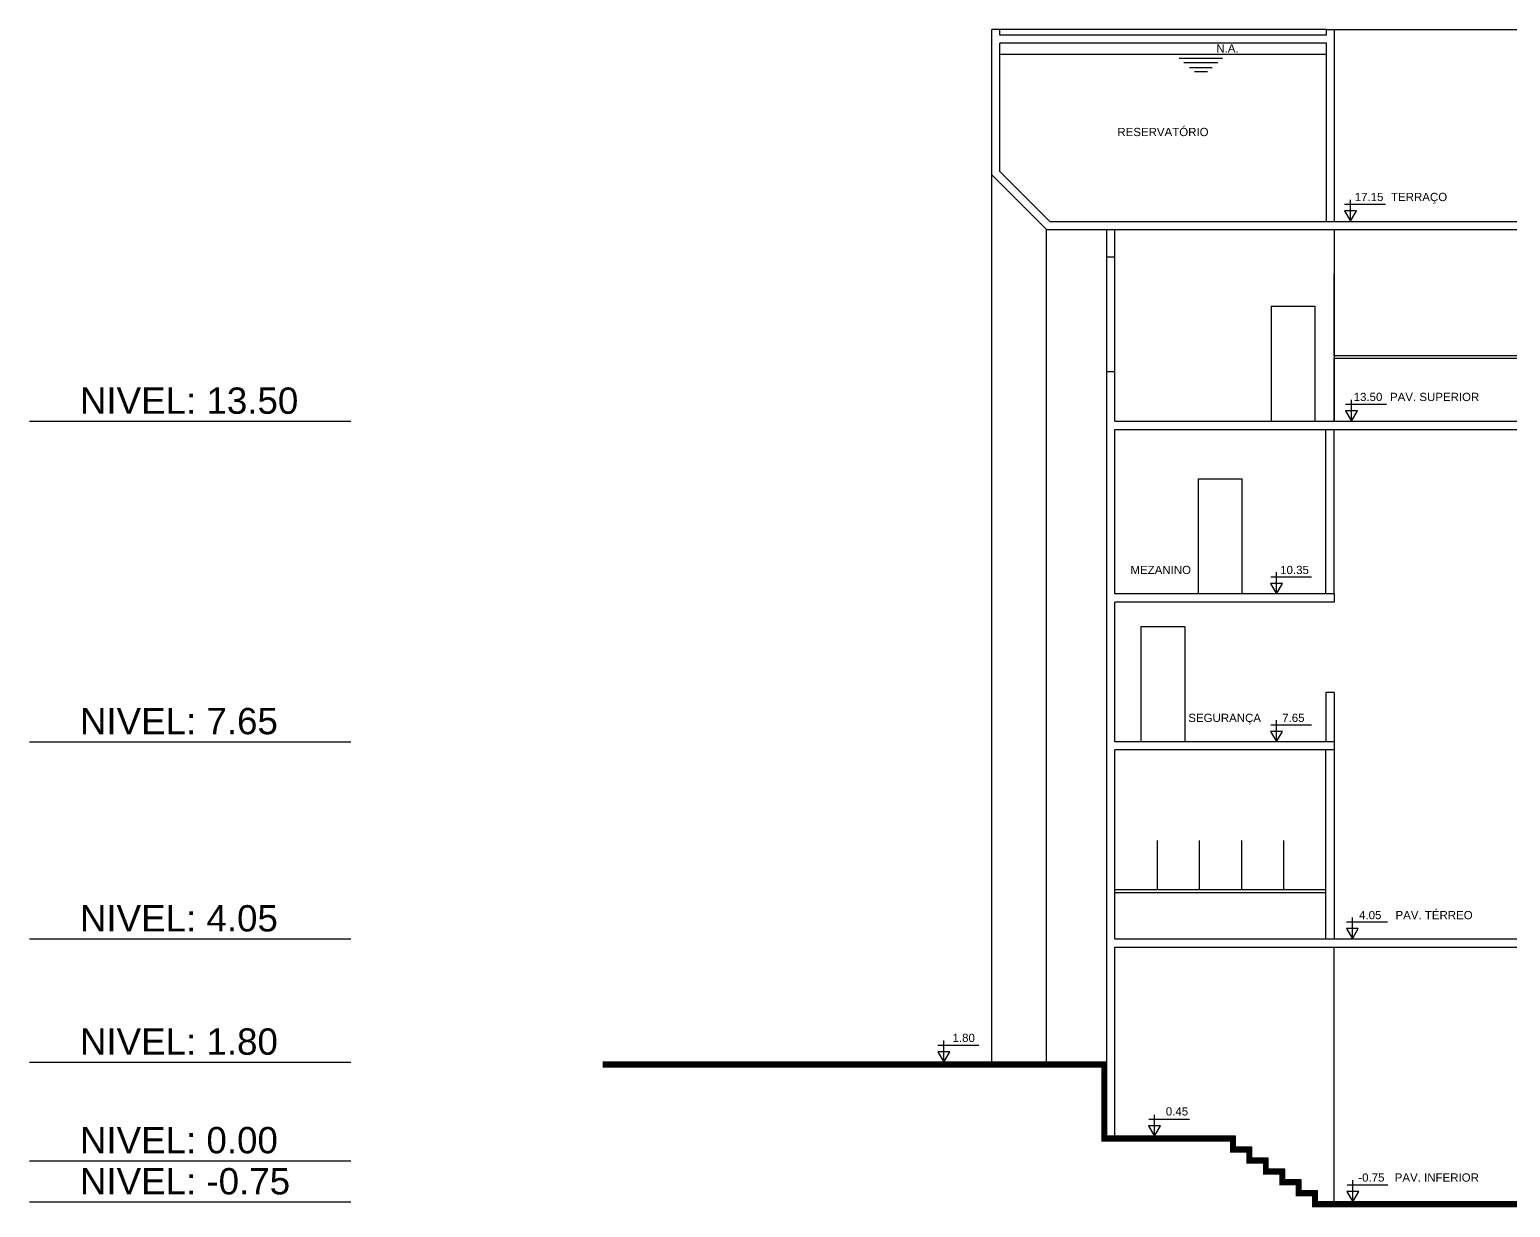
# Model space of a CAD drawing. Extents: x -748 to 161, y 105 to 425.
# Drawn here: x -2.13 to 24.91, y 229.78 to 251.28 of the extents above; entities that cross this region are included whole.
import ezdxf

# ---------------------------------------------------------------- set-up
doc = ezdxf.new("R2010")
doc.units = 0
doc.header["$LTSCALE"] = 2
doc.header["$MEASUREMENT"] = 0
doc.layers.get('0').update_dxf_attribs({"linetype": 'CONTINUOUS'})
for name, color, linetype in [('01', 1, 'CONTINUOUS'), ('02', 2, 'CONTINUOUS'), ('03', 3, 'CONTINUOUS'), ('04', 4, 'CONTINUOUS'), ('NOVOSNIVEIS', 30, 'CONTINUOUS'), ('PUXA-CORTE', 153, 'CONTINUOUS'), ('TEXTO--0-20', 25, 'CONTINUOUS')]:
    doc.layers.add(name, color=color, linetype=linetype)
doc.styles.add('ARIAL', font='arial.ttf', dxfattribs={"height": 0.5})
doc.styles.add('REGUA60', font='arial.ttf')

msp = doc.modelspace()

# ---------------------------------------------------------------- linework, layer by layer
at = {"ltscale": 0.5}
for p, q in [((-2.13, 244.128), (3.738, 244.128)), ((-2.13, 238.278), (3.738, 238.278)), ((-2.13, 234.678), (3.738, 234.678)), ((-2.13, 232.428), (3.738, 232.428)), ((-2.13, 230.628), (3.738, 230.628)), ((-2.13, 229.878), (3.738, 229.878))]:
    msp.add_line(p, q, dxfattribs=at)
at = {"layer": '01', "ltscale": 0.5}
for p, q in [((15.437, 232.428), (15.437, 248.628)), ((16.437, 232.428), (16.437, 247.628))]:
    msp.add_line(p, q, dxfattribs=at)
at = {"layer": '02', "ltscale": 0.5}
for p, q in [((21.548, 251.278), (15.587, 251.278)), ((21.698, 251.278), (26.687, 251.278)), ((21.687, 247.628), (21.687, 244.128)), ((17.537, 245.028), (17.537, 247.128)), ((17.687, 245.028), (17.687, 247.128)), ((21.687, 245.328), (21.687, 246.828)), ((20.537, 246.228), (20.537, 244.128)), ((20.537, 246.228), (21.337, 246.228)), ((21.337, 246.228), (21.337, 244.128)), ((21.687, 245.328), (28.537, 245.328)), ((21.687, 245.278), (28.537, 245.278)), ((21.537, 234.678), (21.537, 238.128)), ((21.687, 238.128), (21.687, 234.678)), ((18.457, 236.478), (18.457, 235.578)), ((19.227, 236.478), (19.227, 235.578)), ((19.997, 236.478), (19.997, 235.578)), ((20.767, 236.478), (20.767, 235.578)), ((17.687, 235.578), (21.537, 235.578)), ((17.687, 235.528), (21.537, 235.528))]:
    msp.add_line(p, q, dxfattribs=at)
at = {"layer": '03', "ltscale": 0.5}
for p, q in [((15.437, 248.628), (15.437, 251.278)), ((15.587, 251.278), (15.437, 251.278)), ((15.587, 251.178), (15.587, 251.278)), ((21.548, 251.178), (15.587, 251.178)), ((21.548, 251.178), (21.548, 251.278)), ((21.548, 251.278), (21.698, 251.278)), ((21.698, 247.778), (21.698, 251.278)), ((21.548, 251.028), (15.587, 251.028)), ((15.587, 248.69), (15.587, 251.028)), ((21.548, 247.778), (21.548, 251.028)), ((16.437, 247.628), (15.437, 248.628)), ((16.499, 247.778), (15.587, 248.69)), ((16.499, 247.778), (26.687, 247.778)), ((16.437, 247.628), (26.687, 247.628)), ((17.537, 247.128), (17.537, 247.628)), ((17.687, 247.128), (17.687, 247.628)), ((17.537, 247.128), (17.687, 247.128)), ((17.537, 232.428), (17.537, 245.028)), ((17.687, 245.028), (17.537, 245.028)), ((17.687, 244.128), (17.687, 245.028)), ((17.687, 244.128), (32.334, 244.128)), ((17.687, 243.978), (32.184, 243.978)), ((17.687, 240.978), (17.687, 243.978)), ((21.537, 240.978), (21.537, 243.978)), ((21.687, 240.978), (21.687, 243.978)), ((21.687, 240.978), (17.687, 240.978)), ((21.687, 240.978), (21.687, 240.828)), ((21.687, 240.828), (17.687, 240.828)), ((17.687, 238.278), (17.687, 240.828)), ((21.687, 239.178), (21.537, 239.178)), ((21.537, 239.178), (21.537, 238.278)), ((21.687, 239.178), (21.687, 238.128)), ((21.687, 238.278), (17.687, 238.278)), ((17.687, 234.678), (17.687, 238.128)), ((21.687, 238.128), (17.687, 238.128)), ((17.687, 234.678), (44.034, 234.678)), ((17.687, 234.528), (44.041, 234.528)), ((17.687, 231.078), (17.687, 234.528))]:
    msp.add_line(p, q, dxfattribs=at)
at = {"layer": '04', "ltscale": 0.5, "const_width": 0.1}
msp.add_lwpolyline([(160.647, 232.378), (148.081, 232.378), (148.081, 229.828), (21.337, 229.828), (21.337, 230.028), (21.037, 230.028), (21.037, 230.228), (20.737, 230.228), (20.737, 230.428), (20.437, 230.428), (20.437, 230.628), (20.137, 230.628), (20.137, 230.828), (19.837, 230.828), (19.837, 231.028), (17.487, 231.028), (17.487, 232.378), (8.336, 232.378)], dxfattribs=at)
at = {"layer": '04', "ltscale": 0.5}
msp.add_lwpolyline([(160.647, 232.428), (148.031, 232.428), (148.031, 229.878), (21.387, 229.878), (21.387, 230.078), (21.087, 230.078), (21.087, 230.278), (20.787, 230.278), (20.787, 230.478), (20.487, 230.478), (20.487, 230.678), (20.187, 230.678), (20.187, 230.878), (19.887, 230.878), (19.887, 231.078), (17.537, 231.078), (17.537, 232.428), (8.336, 232.428)], dxfattribs=at)
at = {"layer": 'PUXA-CORTE', "color": 2, "ltscale": 0.5}
for p, q in [((21.687, 244.128), (21.687, 245.278)), ((19.212, 243.078), (20.012, 243.078)), ((19.212, 240.978), (19.212, 243.078)), ((20.012, 240.978), (20.012, 243.078)), ((18.962, 240.378), (18.162, 240.378)), ((18.162, 240.378), (18.162, 238.278)), ((18.962, 240.378), (18.962, 238.278)), ((21.687, 229.878), (21.687, 234.528))]:
    msp.add_line(p, q, dxfattribs=at)
at = {"layer": 'TEXTO--0-20', "color": 8}
for p, q in [((15.587, 250.828), (21.548, 250.828)), ((21.88, 248.089), (22.626, 248.089)), ((21.986, 247.78), (21.986, 248.172)), ((21.898, 244.439), (22.644, 244.439)), ((22.004, 244.13), (22.004, 244.522)), ((20.53, 241.289), (21.276, 241.289)), ((20.636, 240.98), (20.636, 241.372)), ((20.53, 238.589), (21.276, 238.589)), ((20.636, 238.28), (20.636, 238.672)), ((21.915, 234.989), (22.661, 234.989)), ((22.021, 234.68), (22.021, 235.072)), ((14.56, 232.43), (14.56, 232.822)), ((14.454, 232.739), (15.2, 232.739)), ((18.409, 231.078), (18.409, 231.47)), ((18.303, 231.387), (19.049, 231.387)), ((21.924, 230.189), (22.67, 230.189)), ((22.03, 229.88), (22.03, 230.272))]:
    msp.add_line(p, q, dxfattribs=at)
at = {"layer": 'TEXTO--0-20', "ltscale": 0.5}
for p, q in [((18.858, 250.755), (19.652, 250.755)), ((18.947, 250.677), (19.563, 250.677)), ((19.048, 250.589), (19.463, 250.589)), ((19.137, 250.512), (19.374, 250.512))]:
    msp.add_line(p, q, dxfattribs=at)
at = {"layer": 'TEXTO--0-20', "color": 8}
for points in [[(21.986, 247.78), (22.095, 247.968), (21.877, 247.968)], [(22.004, 244.13), (22.113, 244.318), (21.895, 244.318)], [(20.636, 240.98), (20.744, 241.168), (20.527, 241.168)], [(20.636, 238.28), (20.744, 238.468), (20.527, 238.468)], [(22.021, 234.68), (22.129, 234.868), (21.912, 234.868)], [(14.56, 232.43), (14.669, 232.618), (14.451, 232.618)], [(18.409, 231.078), (18.517, 231.266), (18.3, 231.266)], [(22.03, 229.88), (22.139, 230.068), (21.921, 230.068)]]:
    msp.add_lwpolyline(points, close=True, dxfattribs=at)

# ---------------------------------------------------------------- texts
at = {"layer": 'NOVOSNIVEIS', "ltscale": 0.5, "style": 'REGUA60'}
for s, p in [('N.A.', (19.538, 250.86)), ('RESERVATÓRIO', (17.731, 249.334)), ('17.15', (22.064, 248.148)), ('TERRAÇO', (22.728, 248.148)), ('13.50', (22.045, 244.498)), ('PAV. SUPERIOR', (22.709, 244.498)), ('MEZANINO', (17.97, 241.339)), ('10.35', (20.704, 241.339)), ('SEGURANÇA', (19.026, 238.639)), ('7.65', (20.74, 238.639)), ('PAV. TÉRREO', (22.809, 235.039)), ('4.05', (22.144, 235.039)), ('1.80', (14.721, 232.798)), ('0.45', (18.615, 231.455)), ('-0.75', (22.13, 230.248)), ('PAV. INFERIOR', (22.795, 230.248))]:
    msp.add_text(s, height=0.15, dxfattribs=at).set_placement(p)
at = {"layer": 'NOVOSNIVEIS', "style": 'ARIAL'}
for s, p in [('NIVEL: 13.50', (-1.212, 244.265)), ('NIVEL: 13.50', (-1.212, 244.265)), ('NIVEL: 7.65', (-1.212, 238.415)), ('NIVEL: 7.65', (-1.212, 238.415)), ('NIVEL: 4.05', (-1.212, 234.815)), ('NIVEL: 4.05', (-1.212, 234.815)), ('NIVEL: 1.80', (-1.212, 232.565)), ('NIVEL: 1.80', (-1.212, 232.565)), ('NIVEL: 0.00', (-1.212, 230.765)), ('NIVEL: 0.00', (-1.212, 230.765)), ('NIVEL: -0.75', (-1.212, 230.015)), ('NIVEL: -0.75', (-1.212, 230.015))]:
    msp.add_text(s, height=0.48, dxfattribs=at).set_placement(p)

doc.saveas('drawing.dxf')
